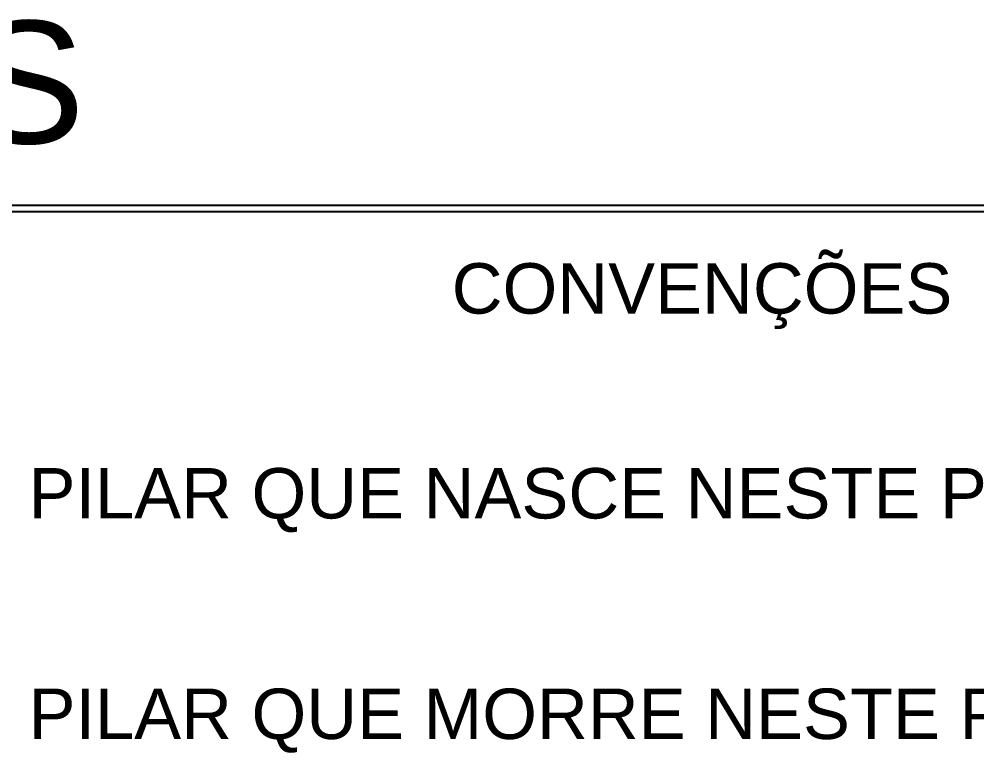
# Model space of a CAD drawing. Extents: x 0 to 119, y 0 to 84.
# Drawn here: x 111.665 to 114.795, y 56.786 to 59.184 of the extents above; entities that cross this region are included whole.
import ezdxf

# ---------------------------------------------------------------- set-up
doc = ezdxf.new("R2010")
doc.units = 0
doc.header["$MEASUREMENT"] = 0
doc.layers.add('3', color=7, linetype='CONTINUOUS')
doc.layers.add('40', color=7, linetype='CONTINUOUS')
doc.styles.add('TQS_ARIAL', font='arial.ttf')

msp = doc.modelspace()

# ---------------------------------------------------------------- linework, layer by layer
at = {"layer": '3', "color": 7, "linetype": 'Continuous'}
for p, q in [((117.9, 58.574661), (100.4, 58.574661)), ((117.9, 58.554074), (100.4206, 58.554074))]:
    msp.add_line(p, q, dxfattribs=at)

# ---------------------------------------------------------------- texts
at = {"layer": '40', "linetype": 'Continuous', "style": 'TQS_ARIAL'}
for s, height, p in [('DETALHES DE FORMAS', 0.4, (105.45291, 58.777899)), ('CONVENÇÕES', 0.164695, (113.078397, 58.221692)), ('PILAR QUE NASCE NESTE PAVIMENTO', 0.164695, (111.695328, 57.55215)), ('PILAR QUE MORRE NESTE PAVIMENTO', 0.164695, (111.695328, 56.831609))]:
    msp.add_text(s, height=height, dxfattribs=at).set_placement(p)

doc.saveas('drawing.dxf')
